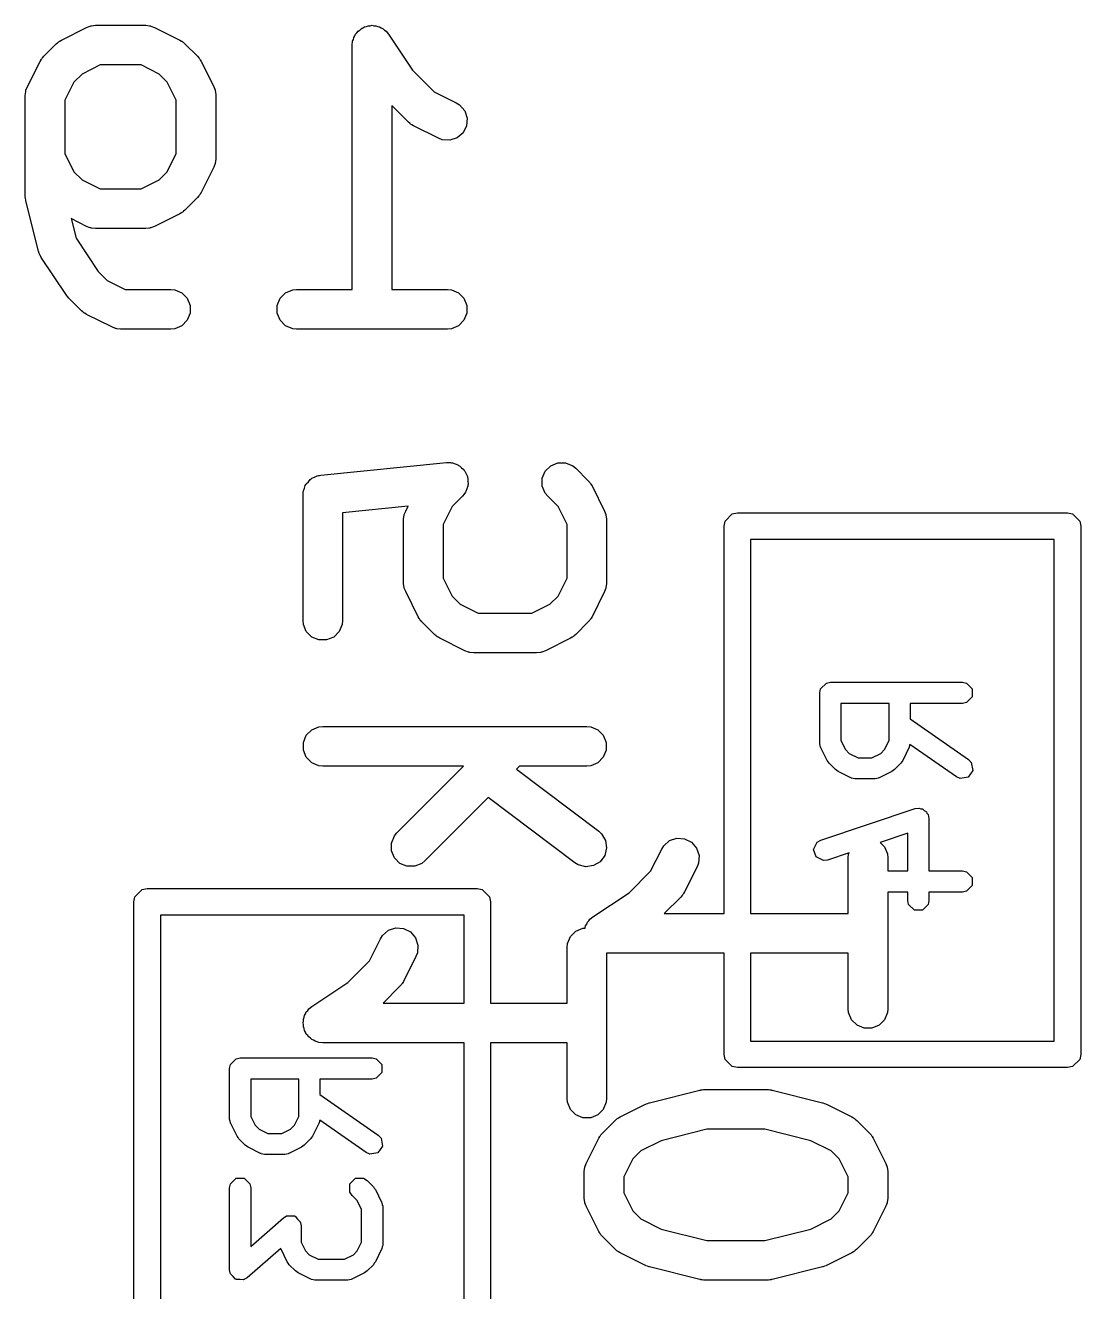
# Model space of a CAD drawing. Header units: inches. Extents: x 0.38 to 5.39, y 0.07 to 3.28.
# Drawn here: x 4.2618 to 4.4191, y 2.1461 to 2.3349 of the extents above; entities that cross this region are included whole.
import ezdxf

# ---------------------------------------------------------------- set-up
doc = ezdxf.new("R2010")
doc.units = ezdxf.units.IN
doc.header["$MEASUREMENT"] = 0
doc.layers.add('BLACK', color=250, linetype='CONTINUOUS')

msp = doc.modelspace()

# ---------------------------------------------------------------- linework, layer by layer
at = {"layer": 'BLACK', "linetype": 'CONTINUOUS'}
for p, q in [((4.26715, 2.3327), (4.2709, 2.33458)), ((4.2709, 2.33458), (4.27144, 2.33478)), ((4.27144, 2.33478), (4.27155, 2.33479)), ((4.27155, 2.33479), (4.27164, 2.33483)), ((4.27164, 2.33483), (4.27222, 2.33489)), ((4.27222, 2.33489), (4.27972, 2.33489)), ((4.27972, 2.33489), (4.2803, 2.33483)), ((4.2803, 2.33483), (4.28039, 2.33479)), ((4.28039, 2.33479), (4.2805, 2.33478)), ((4.2805, 2.33478), (4.28104, 2.33458)), ((4.28104, 2.33458), (4.28479, 2.3327)), ((4.31074, 2.33307), (4.3109, 2.33331)), ((4.3109, 2.33331), (4.31101, 2.33358)), ((4.31101, 2.33358), (4.31122, 2.33378)), ((4.31122, 2.33378), (4.31138, 2.33403)), ((4.31138, 2.33403), (4.31162, 2.33419)), ((4.31162, 2.33419), (4.31183, 2.33439)), ((4.31183, 2.33439), (4.3121, 2.3345)), ((4.3121, 2.3345), (4.31234, 2.33467)), ((4.31234, 2.33467), (4.31262, 2.33472)), ((4.31262, 2.33472), (4.31289, 2.33483)), ((4.31289, 2.33483), (4.31318, 2.33483)), ((4.31318, 2.33483), (4.31347, 2.33489)), ((4.31347, 2.33489), (4.31375, 2.33483)), ((4.31375, 2.33483), (4.31404, 2.33483)), ((4.31404, 2.33483), (4.31431, 2.33472)), ((4.31431, 2.33472), (4.3146, 2.33466)), ((4.3146, 2.33466), (4.31484, 2.3345)), ((4.31484, 2.3345), (4.31511, 2.33439)), ((4.31511, 2.33439), (4.31531, 2.33418)), ((4.31531, 2.33418), (4.31556, 2.33402)), ((4.31556, 2.33402), (4.31592, 2.33358)), ((4.31592, 2.33358), (4.31592, 2.33358)), ((4.31592, 2.33358), (4.31592, 2.33358)), ((4.31592, 2.33358), (4.31592, 2.33357)), ((4.31592, 2.33357), (4.31951, 2.32819)), ((4.26451, 2.33027), (4.26638, 2.33215)), ((4.26638, 2.33215), (4.26661, 2.33234)), ((4.26661, 2.33234), (4.26666, 2.33239)), ((4.26666, 2.33239), (4.26675, 2.33245)), ((4.26675, 2.33245), (4.26683, 2.33252)), ((4.26683, 2.33252), (4.2669, 2.33255)), ((4.2669, 2.33255), (4.26715, 2.3327)), ((4.28479, 2.3327), (4.28504, 2.33255)), ((4.28504, 2.33255), (4.28511, 2.33252)), ((4.28511, 2.33252), (4.28519, 2.33245)), ((4.28519, 2.33245), (4.28528, 2.33239)), ((4.28528, 2.33239), (4.28533, 2.33234)), ((4.28533, 2.33234), (4.28556, 2.33215)), ((4.28556, 2.33215), (4.28743, 2.33027)), ((4.31051, 2.33194), (4.31057, 2.33251)), ((4.31051, 2.29552), (4.31051, 2.33194)), ((4.31051, 2.33194), (4.31051, 2.33194)), ((4.31051, 2.33194), (4.31051, 2.33194)), ((4.31051, 2.33194), (4.31051, 2.33194)), ((4.31057, 2.33251), (4.31068, 2.33278)), ((4.31068, 2.33278), (4.31074, 2.33307)), ((4.26208, 2.32576), (4.26396, 2.32951)), ((4.26396, 2.32951), (4.26411, 2.32976)), ((4.26411, 2.32976), (4.26414, 2.32983)), ((4.26414, 2.32983), (4.26421, 2.32991)), ((4.26421, 2.32991), (4.26426, 2.33)), ((4.26426, 2.33), (4.26432, 2.33005)), ((4.26432, 2.33005), (4.26451, 2.33027)), ((4.28743, 2.33027), (4.28762, 2.33005)), ((4.28762, 2.33005), (4.28768, 2.33)), ((4.28768, 2.33), (4.28773, 2.32991)), ((4.28773, 2.32991), (4.2878, 2.32983)), ((4.2878, 2.32983), (4.28783, 2.32976)), ((4.28783, 2.32976), (4.28799, 2.32951)), ((4.28799, 2.32951), (4.28986, 2.32576)), ((4.27022, 2.32763), (4.26902, 2.32644)), ((4.27292, 2.32898), (4.27022, 2.32763)), ((4.27902, 2.32898), (4.27292, 2.32898)), ((4.28172, 2.32763), (4.27902, 2.32898)), ((4.28292, 2.32644), (4.28172, 2.32763)), ((4.31951, 2.32819), (4.32271, 2.32499)), ((4.26187, 2.32522), (4.26208, 2.32576)), ((4.26902, 2.32644), (4.26767, 2.32374)), ((4.28427, 2.32374), (4.28292, 2.32644)), ((4.28986, 2.32576), (4.29007, 2.32522)), ((4.26177, 2.32444), (4.26183, 2.32501)), ((4.26177, 2.30944), (4.26177, 2.32444)), ((4.26183, 2.32501), (4.26187, 2.32511)), ((4.26187, 2.32511), (4.26187, 2.32522)), ((4.26767, 2.32374), (4.26767, 2.31576)), ((4.28427, 2.31576), (4.28427, 2.32374)), ((4.29007, 2.32522), (4.29007, 2.32511)), ((4.29007, 2.32511), (4.29011, 2.32501)), ((4.29011, 2.32501), (4.29017, 2.32444)), ((4.29017, 2.32444), (4.29017, 2.31506)), ((4.32271, 2.32499), (4.32603, 2.32333)), ((4.31888, 2.32047), (4.31642, 2.32293)), ((4.31642, 2.32293), (4.31642, 2.29552)), ((4.32603, 2.32333), (4.32652, 2.32302)), ((4.32652, 2.32302), (4.32728, 2.32215)), ((4.32728, 2.32215), (4.32764, 2.32106)), ((4.3191, 2.32029), (4.31888, 2.32047)), ((4.31915, 2.32023), (4.3191, 2.32029)), ((4.31924, 2.32017), (4.31915, 2.32023)), ((4.31932, 2.32011), (4.31924, 2.32017)), ((4.3194, 2.32008), (4.31932, 2.32011)), ((4.31964, 2.31992), (4.3194, 2.32008)), ((4.32339, 2.31805), (4.31964, 2.31992)), ((4.32764, 2.32106), (4.32756, 2.31991)), ((4.32393, 2.31784), (4.32339, 2.31805)), ((4.32618, 2.31812), (4.32508, 2.31776)), ((4.32705, 2.31888), (4.32618, 2.31812)), ((4.32756, 2.31991), (4.32705, 2.31888)), ((4.32508, 2.31776), (4.32393, 2.31784)), ((4.26767, 2.31576), (4.26902, 2.31306)), ((4.28292, 2.31306), (4.28427, 2.31576)), ((4.29007, 2.31428), (4.28986, 2.31374)), ((4.29011, 2.31449), (4.29007, 2.31439)), ((4.29007, 2.31439), (4.29007, 2.31428)), ((4.29017, 2.31506), (4.29011, 2.31449)), ((4.26902, 2.31306), (4.27022, 2.31187)), ((4.28172, 2.31187), (4.28292, 2.31306)), ((4.28986, 2.31374), (4.28799, 2.30999)), ((4.27022, 2.31187), (4.27292, 2.31052)), ((4.27292, 2.31052), (4.27902, 2.31052)), ((4.27902, 2.31052), (4.28172, 2.31187)), ((4.26178, 2.30934), (4.26177, 2.30944)), ((4.26177, 2.3093), (4.26178, 2.30934)), ((4.2618, 2.30908), (4.26177, 2.3093)), ((4.26183, 2.30886), (4.2618, 2.30908)), ((4.26184, 2.30882), (4.26183, 2.30886)), ((4.26186, 2.30872), (4.26184, 2.30882)), ((4.26373, 2.30122), (4.26186, 2.30872)), ((4.28743, 2.30923), (4.28556, 2.30735)), ((4.28762, 2.30945), (4.28743, 2.30923)), ((4.28768, 2.3095), (4.28762, 2.30945)), ((4.28773, 2.30959), (4.28768, 2.3095)), ((4.2878, 2.30967), (4.28773, 2.30959)), ((4.28783, 2.30975), (4.2878, 2.30967)), ((4.28799, 2.30999), (4.28783, 2.30975)), ((4.28479, 2.3068), (4.28104, 2.30492)), ((4.28504, 2.30695), (4.28479, 2.3068)), ((4.28511, 2.30698), (4.28504, 2.30695)), ((4.28519, 2.30705), (4.28511, 2.30698)), ((4.28528, 2.30711), (4.28519, 2.30705)), ((4.28533, 2.30717), (4.28528, 2.30711)), ((4.28556, 2.30735), (4.28533, 2.30717)), ((4.2709, 2.30492), (4.26861, 2.30607)), ((4.26861, 2.30607), (4.26934, 2.30315)), ((4.27144, 2.30472), (4.2709, 2.30492)), ((4.28104, 2.30492), (4.2805, 2.30472)), ((4.26934, 2.30315), (4.27264, 2.2982)), ((4.27155, 2.30471), (4.27144, 2.30472)), ((4.27164, 2.30467), (4.27155, 2.30471)), ((4.27222, 2.30461), (4.27164, 2.30467)), ((4.27972, 2.30461), (4.27222, 2.30461)), ((4.2803, 2.30467), (4.27972, 2.30461)), ((4.28039, 2.30471), (4.2803, 2.30467)), ((4.2805, 2.30472), (4.28039, 2.30471)), ((4.26385, 2.30088), (4.26373, 2.30122)), ((4.26387, 2.30081), (4.26385, 2.30088)), ((4.2639, 2.30075), (4.26387, 2.30081)), ((4.26393, 2.30068), (4.2639, 2.30075)), ((4.26397, 2.30062), (4.26393, 2.30068)), ((4.26414, 2.3003), (4.26397, 2.30062)), ((4.26789, 2.29468), (4.26414, 2.3003)), ((4.27264, 2.2982), (4.27397, 2.29687)), ((4.27397, 2.29687), (4.27667, 2.29552)), ((4.27667, 2.29552), (4.28347, 2.29552)), ((4.28347, 2.29552), (4.28405, 2.29546)), ((4.28405, 2.29546), (4.28511, 2.29502)), ((4.30058, 2.29502), (4.30164, 2.29546)), ((4.30164, 2.29546), (4.30222, 2.29552)), ((4.30222, 2.29552), (4.31051, 2.29552)), ((4.31642, 2.29552), (4.32471, 2.29552)), ((4.32471, 2.29552), (4.32529, 2.29546)), ((4.32529, 2.29546), (4.32635, 2.29502)), ((4.26807, 2.29446), (4.26789, 2.29468)), ((4.26789, 2.29468), (4.26789, 2.29468)), ((4.26789, 2.29468), (4.26789, 2.29468)), ((4.26826, 2.29423), (4.26807, 2.29446)), ((4.27013, 2.29235), (4.26826, 2.29423)), ((4.26826, 2.29423), (4.26826, 2.29423)), ((4.26826, 2.29423), (4.26826, 2.29423)), ((4.28511, 2.29502), (4.28592, 2.29421)), ((4.28592, 2.29421), (4.28637, 2.29314)), ((4.29932, 2.29314), (4.29976, 2.29421)), ((4.29976, 2.29421), (4.30058, 2.29502)), ((4.32635, 2.29502), (4.32717, 2.29421)), ((4.32717, 2.29421), (4.32761, 2.29314)), ((4.27036, 2.29217), (4.27013, 2.29235)), ((4.27041, 2.29211), (4.27036, 2.29217)), ((4.2705, 2.29205), (4.27041, 2.29211)), ((4.27058, 2.29199), (4.2705, 2.29205)), ((4.27065, 2.29196), (4.27058, 2.29199)), ((4.2709, 2.2918), (4.27065, 2.29196)), ((4.27465, 2.28993), (4.2709, 2.2918)), ((4.28637, 2.29199), (4.28592, 2.29093)), ((4.28637, 2.29314), (4.28637, 2.29199)), ((4.29932, 2.29199), (4.29932, 2.29314)), ((4.29976, 2.29093), (4.29932, 2.29199)), ((4.32761, 2.29199), (4.32717, 2.29093)), ((4.32761, 2.29314), (4.32761, 2.29199)), ((4.27519, 2.28972), (4.27465, 2.28993)), ((4.2753, 2.28971), (4.27519, 2.28972)), ((4.27539, 2.28967), (4.2753, 2.28971)), ((4.28511, 2.29011), (4.28405, 2.28967)), ((4.28592, 2.29093), (4.28511, 2.29011)), ((4.30058, 2.29011), (4.29976, 2.29093)), ((4.30164, 2.28967), (4.30058, 2.29011)), ((4.32635, 2.29011), (4.32529, 2.28967)), ((4.32717, 2.29093), (4.32635, 2.29011)), ((4.27597, 2.28961), (4.27539, 2.28967)), ((4.28347, 2.28961), (4.27597, 2.28961)), ((4.28405, 2.28967), (4.28347, 2.28961)), ((4.30222, 2.28961), (4.30164, 2.28967)), ((4.32471, 2.28961), (4.30222, 2.28961)), ((4.32529, 2.28967), (4.32471, 2.28961)), ((4.30583, 2.26785), (4.32457, 2.26973)), ((4.32457, 2.26973), (4.32515, 2.26973)), ((4.32515, 2.26973), (4.32529, 2.26969)), ((4.32529, 2.26969), (4.32544, 2.26969)), ((4.32544, 2.26969), (4.32584, 2.26952)), ((4.32584, 2.26952), (4.32625, 2.2694)), ((4.32625, 2.2694), (4.32637, 2.2693)), ((4.32637, 2.2693), (4.32651, 2.26925)), ((4.32651, 2.26925), (4.32681, 2.26894)), ((4.33928, 2.26843), (4.3401, 2.26925)), ((4.3401, 2.26925), (4.34116, 2.26969)), ((4.34116, 2.26969), (4.34232, 2.26969)), ((4.34232, 2.26969), (4.34338, 2.26925)), ((4.34338, 2.26925), (4.34383, 2.26888)), ((4.30397, 2.26686), (4.30424, 2.26719)), ((4.30424, 2.26719), (4.30437, 2.26727)), ((4.30437, 2.26727), (4.30448, 2.26737)), ((4.30448, 2.26737), (4.30488, 2.26754)), ((4.30488, 2.26754), (4.30526, 2.26774)), ((4.30526, 2.26774), (4.30547, 2.26778)), ((4.30547, 2.26778), (4.30554, 2.26781)), ((4.30554, 2.26781), (4.30562, 2.26781)), ((4.30562, 2.26781), (4.30583, 2.26785)), ((4.32681, 2.26894), (4.32715, 2.26867)), ((4.32715, 2.26867), (4.32722, 2.26854)), ((4.32722, 2.26854), (4.32732, 2.26843)), ((4.32732, 2.26843), (4.32749, 2.26803)), ((4.32749, 2.26803), (4.32769, 2.26765)), ((4.32769, 2.26765), (4.32771, 2.2675)), ((4.32771, 2.2675), (4.32776, 2.26737)), ((4.32776, 2.26737), (4.32776, 2.26693)), ((4.33884, 2.26737), (4.33928, 2.26843)), ((4.33884, 2.26621), (4.33884, 2.26737)), ((4.34383, 2.26888), (4.3457, 2.267)), ((4.30318, 2.2652), (4.3032, 2.26527)), ((4.30319, 2.26513), (4.30318, 2.2652)), ((4.3032, 2.26527), (4.30322, 2.26549)), ((4.30322, 2.26549), (4.30339, 2.26589)), ((4.30339, 2.26589), (4.30351, 2.2663)), ((4.30351, 2.2663), (4.30361, 2.26642)), ((4.30361, 2.26642), (4.30366, 2.26656)), ((4.30366, 2.26656), (4.30397, 2.26686)), ((4.32738, 2.26529), (4.32732, 2.26515)), ((4.32747, 2.2654), (4.32738, 2.26529)), ((4.3276, 2.26582), (4.32747, 2.2654)), ((4.32776, 2.26621), (4.3276, 2.26582)), ((4.32776, 2.26693), (4.32781, 2.2665)), ((4.32781, 2.2665), (4.32776, 2.26636)), ((4.32776, 2.26636), (4.32776, 2.26621)), ((4.33928, 2.26515), (4.33884, 2.26621)), ((4.3457, 2.267), (4.34589, 2.26678)), ((4.34589, 2.26678), (4.34595, 2.26673)), ((4.34595, 2.26673), (4.346, 2.26664)), ((4.346, 2.26664), (4.34607, 2.26656)), ((4.34607, 2.26656), (4.3461, 2.26648)), ((4.3461, 2.26648), (4.34626, 2.26624)), ((4.34626, 2.26624), (4.34813, 2.26249)), ((4.30317, 2.26492), (4.30319, 2.26513)), ((4.30317, 2.24617), (4.30317, 2.26492)), ((4.32695, 2.2647), (4.32542, 2.26317)), ((4.32732, 2.26515), (4.32695, 2.2647)), ((4.33965, 2.2647), (4.33928, 2.26515)), ((4.34119, 2.26317), (4.33965, 2.2647)), ((4.31884, 2.26322), (4.30907, 2.26224)), ((4.30907, 2.26224), (4.30907, 2.24617)), ((4.31816, 2.26117), (4.31822, 2.26174)), ((4.31822, 2.26174), (4.31826, 2.26184)), ((4.31826, 2.26184), (4.31827, 2.26195)), ((4.31827, 2.26195), (4.31848, 2.26249)), ((4.31848, 2.26249), (4.31884, 2.26322)), ((4.32542, 2.26317), (4.32407, 2.26047)), ((4.34254, 2.26047), (4.34119, 2.26317)), ((4.34813, 2.26249), (4.34834, 2.26195)), ((4.34834, 2.26195), (4.34834, 2.26184)), ((4.34834, 2.26184), (4.34838, 2.26174)), ((4.34838, 2.26174), (4.34844, 2.26117)), ((4.36612, 2.26098), (4.36718, 2.26205)), ((4.36718, 2.26205), (4.36794, 2.2622)), ((4.36794, 2.2622), (4.41715, 2.2622)), ((4.41715, 2.2622), (4.4179, 2.26205)), ((4.4179, 2.26205), (4.41897, 2.26098)), ((4.31816, 2.25179), (4.31816, 2.26117)), ((4.32407, 2.26047), (4.32407, 2.25249)), ((4.34254, 2.25249), (4.34254, 2.26047)), ((4.34844, 2.26117), (4.34844, 2.25179)), ((4.36597, 2.26023), (4.36612, 2.26098)), ((4.36597, 2.20249), (4.36597, 2.26023)), ((4.41897, 2.26098), (4.41912, 2.26023)), ((4.41912, 2.26023), (4.41912, 2.18149)), ((4.36991, 2.25826), (4.36991, 2.20249)), ((4.41518, 2.25826), (4.36991, 2.25826)), ((4.41518, 2.18346), (4.41518, 2.25826)), ((4.32407, 2.25249), (4.32542, 2.24979)), ((4.34119, 2.24979), (4.34254, 2.25249)), ((4.31822, 2.25122), (4.31816, 2.25179)), ((4.31826, 2.25112), (4.31822, 2.25122)), ((4.31827, 2.25101), (4.31826, 2.25112)), ((4.31848, 2.25047), (4.31827, 2.25101)), ((4.32035, 2.24672), (4.31848, 2.25047)), ((4.34813, 2.25047), (4.34626, 2.24672)), ((4.34834, 2.25101), (4.34813, 2.25047)), ((4.34838, 2.25122), (4.34834, 2.25112)), ((4.34834, 2.25112), (4.34834, 2.25101)), ((4.34844, 2.25179), (4.34838, 2.25122)), ((4.32542, 2.24979), (4.32662, 2.24859)), ((4.32662, 2.24859), (4.32931, 2.24725)), ((4.33729, 2.24725), (4.33999, 2.24859)), ((4.33999, 2.24859), (4.34119, 2.24979)), ((4.32051, 2.24647), (4.32035, 2.24672)), ((4.32054, 2.2464), (4.32051, 2.24647)), ((4.3206, 2.24632), (4.32054, 2.2464)), ((4.32066, 2.24623), (4.3206, 2.24632)), ((4.32931, 2.24725), (4.33729, 2.24725)), ((4.346, 2.24632), (4.34595, 2.24623)), ((4.34607, 2.2464), (4.346, 2.24632)), ((4.3461, 2.24647), (4.34607, 2.2464)), ((4.34626, 2.24672), (4.3461, 2.24647)), ((4.30322, 2.24559), (4.30317, 2.24617)), ((4.30366, 2.24453), (4.30322, 2.24559)), ((4.30448, 2.24371), (4.30366, 2.24453)), ((4.30857, 2.24453), (4.30776, 2.24371)), ((4.30901, 2.24559), (4.30857, 2.24453)), ((4.30907, 2.24617), (4.30901, 2.24559)), ((4.32072, 2.24618), (4.32066, 2.24623)), ((4.3209, 2.24595), (4.32072, 2.24618)), ((4.32278, 2.24408), (4.3209, 2.24595)), ((4.3457, 2.24595), (4.34383, 2.24408)), ((4.34589, 2.24618), (4.3457, 2.24595)), ((4.34595, 2.24623), (4.34589, 2.24618)), ((4.30554, 2.24327), (4.30448, 2.24371)), ((4.30669, 2.24327), (4.30554, 2.24327)), ((4.30776, 2.24371), (4.30669, 2.24327)), ((4.323, 2.24389), (4.32278, 2.24408)), ((4.32306, 2.24383), (4.323, 2.24389)), ((4.32315, 2.24378), (4.32306, 2.24383)), ((4.32323, 2.24371), (4.32315, 2.24378)), ((4.3233, 2.24368), (4.32323, 2.24371)), ((4.32355, 2.24353), (4.3233, 2.24368)), ((4.3273, 2.24165), (4.32355, 2.24353)), ((4.34306, 2.24353), (4.33931, 2.24165)), ((4.34331, 2.24368), (4.34306, 2.24353)), ((4.34338, 2.24371), (4.34331, 2.24368)), ((4.34346, 2.24378), (4.34338, 2.24371)), ((4.34355, 2.24383), (4.34346, 2.24378)), ((4.3436, 2.24389), (4.34355, 2.24383)), ((4.34383, 2.24408), (4.3436, 2.24389)), ((4.32784, 2.24144), (4.3273, 2.24165)), ((4.32794, 2.24144), (4.32784, 2.24144)), ((4.32804, 2.2414), (4.32794, 2.24144)), ((4.32862, 2.24134), (4.32804, 2.2414)), ((4.33799, 2.24134), (4.32862, 2.24134)), ((4.33857, 2.2414), (4.33799, 2.24134)), ((4.33866, 2.24144), (4.33857, 2.2414)), ((4.33877, 2.24144), (4.33866, 2.24144)), ((4.33931, 2.24165), (4.33877, 2.24144)), ((4.3812, 2.23684), (4.3818, 2.23696)), ((4.3818, 2.23696), (4.40149, 2.23696)), ((4.40149, 2.23696), (4.40209, 2.23684)), ((4.38023, 2.23539), (4.38035, 2.23599)), ((4.38023, 2.22789), (4.38023, 2.23539)), ((4.38035, 2.23599), (4.3812, 2.23684)), ((4.40209, 2.23684), (4.40294, 2.23599)), ((4.40294, 2.23599), (4.40294, 2.23479)), ((4.39054, 2.23381), (4.38338, 2.23381)), ((4.38338, 2.23381), (4.38338, 2.22826)), ((4.39054, 2.22826), (4.39054, 2.23381)), ((4.40149, 2.23381), (4.39369, 2.23381)), ((4.39369, 2.23381), (4.39369, 2.23152)), ((4.40209, 2.23393), (4.40149, 2.23381)), ((4.40294, 2.23479), (4.40209, 2.23393)), ((4.39369, 2.23152), (4.40239, 2.22543)), ((4.30366, 2.22906), (4.30448, 2.22988)), ((4.30448, 2.22988), (4.30554, 2.23032)), ((4.30554, 2.23032), (4.30612, 2.23037)), ((4.30612, 2.23037), (4.34549, 2.23037)), ((4.34549, 2.23037), (4.34607, 2.23032)), ((4.34607, 2.23032), (4.34713, 2.22988)), ((4.34713, 2.22988), (4.34794, 2.22906)), ((4.30322, 2.228), (4.30366, 2.22906)), ((4.30322, 2.22684), (4.30322, 2.228)), ((4.34794, 2.22906), (4.34838, 2.228)), ((4.34838, 2.228), (4.34838, 2.22684)), ((4.38024, 2.22781), (4.38023, 2.22789)), ((4.38023, 2.22778), (4.38024, 2.22781)), ((4.3803, 2.22753), (4.38023, 2.22778)), ((4.38035, 2.22729), (4.3803, 2.22753)), ((4.38338, 2.22826), (4.38403, 2.22695)), ((4.38988, 2.22695), (4.39054, 2.22826)), ((4.39362, 2.22753), (4.39357, 2.22729)), ((4.39366, 2.22769), (4.39362, 2.22753)), ((4.40058, 2.22285), (4.39366, 2.22769)), ((4.30366, 2.22578), (4.30322, 2.22684)), ((4.30448, 2.22496), (4.30366, 2.22578)), ((4.34794, 2.22578), (4.34713, 2.22496)), ((4.34838, 2.22684), (4.34794, 2.22578)), ((4.38037, 2.22726), (4.38035, 2.22729)), ((4.38039, 2.22718), (4.38037, 2.22726)), ((4.38133, 2.22531), (4.38039, 2.22718)), ((4.38403, 2.22695), (4.38461, 2.22637)), ((4.38461, 2.22637), (4.38592, 2.22571)), ((4.38592, 2.22571), (4.38799, 2.22571)), ((4.38799, 2.22571), (4.3893, 2.22637)), ((4.3893, 2.22637), (4.38988, 2.22695)), ((4.39352, 2.22718), (4.39258, 2.22531)), ((4.39354, 2.22726), (4.39352, 2.22718)), ((4.39357, 2.22729), (4.39354, 2.22726)), ((4.30554, 2.22452), (4.30448, 2.22496)), ((4.30612, 2.22447), (4.30554, 2.22452)), ((4.32711, 2.22447), (4.30612, 2.22447)), ((4.31715, 2.21451), (4.32711, 2.22447)), ((4.33546, 2.22447), (4.33499, 2.22399)), ((4.33499, 2.22399), (4.34726, 2.21478)), ((4.34549, 2.22447), (4.33546, 2.22447)), ((4.34607, 2.22452), (4.34549, 2.22447)), ((4.34713, 2.22496), (4.34607, 2.22452)), ((4.38148, 2.22511), (4.38133, 2.22531)), ((4.38162, 2.2249), (4.38148, 2.22511)), ((4.38256, 2.22396), (4.38162, 2.2249)), ((4.38277, 2.22382), (4.38256, 2.22396)), ((4.38297, 2.22367), (4.38277, 2.22382)), ((4.38485, 2.22273), (4.38297, 2.22367)), ((4.39094, 2.22367), (4.38907, 2.22273)), ((4.39114, 2.22382), (4.39094, 2.22367)), ((4.39135, 2.22396), (4.39114, 2.22382)), ((4.39229, 2.2249), (4.39135, 2.22396)), ((4.39243, 2.22511), (4.39229, 2.2249)), ((4.39258, 2.22531), (4.39243, 2.22511)), ((4.40302, 2.2238), (4.40233, 2.22281)), ((4.40239, 2.22543), (4.40281, 2.22499)), ((4.40281, 2.22499), (4.40302, 2.2238)), ((4.38492, 2.22271), (4.38485, 2.22273)), ((4.38495, 2.22268), (4.38492, 2.22271)), ((4.3852, 2.22263), (4.38495, 2.22268)), ((4.38544, 2.22257), (4.3852, 2.22263)), ((4.38547, 2.22258), (4.38544, 2.22257)), ((4.38555, 2.22256), (4.38547, 2.22258)), ((4.38836, 2.22256), (4.38555, 2.22256)), ((4.38844, 2.22258), (4.38836, 2.22256)), ((4.38847, 2.22257), (4.38844, 2.22258)), ((4.38872, 2.22263), (4.38847, 2.22257)), ((4.38897, 2.22268), (4.38872, 2.22263)), ((4.38899, 2.22271), (4.38897, 2.22268)), ((4.38907, 2.22273), (4.38899, 2.22271)), ((4.40115, 2.2226), (4.40058, 2.22285)), ((4.40233, 2.22281), (4.40115, 2.2226)), ((4.33077, 2.21977), (4.32133, 2.21033)), ((4.34372, 2.21006), (4.33077, 2.21977)), ((4.38037, 2.21345), (4.39443, 2.21813)), ((4.39443, 2.21813), (4.39504, 2.21821)), ((4.39504, 2.21821), (4.39527, 2.21809)), ((4.39527, 2.21809), (4.39553, 2.21809)), ((4.39553, 2.21809), (4.39579, 2.21784)), ((4.39579, 2.21784), (4.39611, 2.21767)), ((4.39611, 2.21767), (4.3962, 2.21743)), ((4.3962, 2.21743), (4.39638, 2.21724)), ((4.39638, 2.21724), (4.3965, 2.21664)), ((4.3965, 2.21664), (4.3965, 2.20884)), ((4.31679, 2.21406), (4.31715, 2.21451)), ((4.34726, 2.21478), (4.34769, 2.21439)), ((4.34769, 2.21439), (4.34827, 2.2134)), ((4.39335, 2.21446), (4.38922, 2.21308)), ((4.39335, 2.20884), (4.39335, 2.21446)), ((4.31635, 2.213), (4.31679, 2.21406)), ((4.31635, 2.21185), (4.31635, 2.213)), ((4.34827, 2.2134), (4.34844, 2.21226)), ((4.35665, 2.21211), (4.35696, 2.2126)), ((4.35696, 2.2126), (4.35783, 2.21336)), ((4.35783, 2.21336), (4.35892, 2.21372)), ((4.35892, 2.21372), (4.36007, 2.21364)), ((4.36007, 2.21364), (4.3611, 2.21312)), ((4.3611, 2.21312), (4.36185, 2.21225)), ((4.37929, 2.21206), (4.37983, 2.21314)), ((4.37983, 2.21314), (4.38037, 2.21345)), ((4.38922, 2.21308), (4.38987, 2.21243)), ((4.38987, 2.21243), (4.39031, 2.21137)), ((4.31679, 2.21078), (4.31635, 2.21185)), ((4.3176, 2.20997), (4.31679, 2.21078)), ((4.34815, 2.21115), (4.34746, 2.21022)), ((4.34844, 2.21226), (4.34815, 2.21115)), ((4.35499, 2.20879), (4.35665, 2.21211)), ((4.36185, 2.21225), (4.36222, 2.21116)), ((4.36222, 2.21116), (4.36214, 2.21001)), ((4.37967, 2.21092), (4.37929, 2.21206)), ((4.38075, 2.21038), (4.37967, 2.21092)), ((4.38136, 2.21046), (4.38075, 2.21038)), ((4.38458, 2.21153), (4.38136, 2.21046)), ((4.38446, 2.21079), (4.38451, 2.21137)), ((4.38446, 2.20249), (4.38446, 2.21079)), ((4.38451, 2.21137), (4.38458, 2.21153)), ((4.39031, 2.21137), (4.39036, 2.21079)), ((4.39036, 2.21079), (4.39036, 2.20884)), ((4.31867, 2.20953), (4.3176, 2.20997)), ((4.31982, 2.20953), (4.31867, 2.20953)), ((4.32088, 2.20997), (4.31982, 2.20953)), ((4.32133, 2.21033), (4.32088, 2.20997)), ((4.34421, 2.20976), (4.34372, 2.21006)), ((4.34533, 2.20947), (4.34421, 2.20976)), ((4.34647, 2.20964), (4.34533, 2.20947)), ((4.34746, 2.21022), (4.34647, 2.20964)), ((4.35178, 2.20559), (4.35499, 2.20879)), ((4.36193, 2.20947), (4.36005, 2.20572)), ((4.36214, 2.21001), (4.36193, 2.20947)), ((4.39036, 2.20884), (4.39335, 2.20884)), ((4.3965, 2.20884), (4.40149, 2.20884)), ((4.40149, 2.20884), (4.40209, 2.20872)), ((4.40209, 2.20872), (4.40294, 2.20787)), ((4.40294, 2.20666), (4.40209, 2.20581)), ((4.40294, 2.20787), (4.40294, 2.20666)), ((4.27797, 2.20423), (4.27812, 2.20498)), ((4.27812, 2.20498), (4.27918, 2.20605)), ((4.27918, 2.20605), (4.27994, 2.2062)), ((4.27994, 2.2062), (4.32915, 2.2062)), ((4.32915, 2.2062), (4.3299, 2.20605)), ((4.3299, 2.20605), (4.33097, 2.20498)), ((4.33097, 2.20498), (4.33112, 2.20423)), ((4.3464, 2.202), (4.35178, 2.20559)), ((4.3595, 2.20495), (4.35704, 2.20249)), ((4.35969, 2.20518), (4.3595, 2.20495)), ((4.35975, 2.20523), (4.35969, 2.20518)), ((4.3598, 2.20532), (4.35975, 2.20523)), ((4.35987, 2.2054), (4.3598, 2.20532)), ((4.3599, 2.20547), (4.35987, 2.2054)), ((4.36005, 2.20572), (4.3599, 2.20547)), ((4.39335, 2.20569), (4.39036, 2.20569)), ((4.39036, 2.20569), (4.39036, 2.18829)), ((4.39335, 2.20445), (4.39335, 2.20569)), ((4.40149, 2.20569), (4.3965, 2.20569)), ((4.3965, 2.20569), (4.3965, 2.20445)), ((4.40209, 2.20581), (4.40149, 2.20569)), ((4.27797, 2.12549), (4.27797, 2.20423)), ((4.33112, 2.20423), (4.33112, 2.18913)), ((4.39347, 2.20385), (4.39335, 2.20445)), ((4.39432, 2.203), (4.39347, 2.20385)), ((4.39553, 2.203), (4.39432, 2.203)), ((4.39638, 2.20385), (4.39553, 2.203)), ((4.3965, 2.20445), (4.39638, 2.20385)), ((4.28191, 2.20226), (4.28191, 2.12746)), ((4.32718, 2.20226), (4.28191, 2.20226)), ((4.32718, 2.18913), (4.32718, 2.20226)), ((4.34547, 2.20091), (4.34558, 2.20118)), ((4.34558, 2.20118), (4.34579, 2.20139)), ((4.34579, 2.20139), (4.34595, 2.20163)), ((4.34595, 2.20163), (4.3464, 2.20199)), ((4.3464, 2.20199), (4.3464, 2.202)), ((4.3464, 2.202), (4.3464, 2.202)), ((4.3464, 2.202), (4.3464, 2.202)), ((4.35704, 2.20249), (4.36597, 2.20249)), ((4.36991, 2.20249), (4.38446, 2.20249)), ((4.31473, 2.19874), (4.31503, 2.19923)), ((4.31503, 2.19923), (4.31591, 2.19999)), ((4.31591, 2.19999), (4.317, 2.20035)), ((4.317, 2.20035), (4.31815, 2.20027)), ((4.31815, 2.20027), (4.31918, 2.19976)), ((4.31918, 2.19976), (4.31993, 2.19889)), ((4.34303, 2.19906), (4.34385, 2.19988)), ((4.34385, 2.19988), (4.34491, 2.20032)), ((4.34491, 2.20032), (4.34523, 2.20032)), ((4.34523, 2.20032), (4.34526, 2.20039)), ((4.34526, 2.20039), (4.34531, 2.20067)), ((4.34531, 2.20067), (4.34547, 2.20091)), ((4.31307, 2.19542), (4.31473, 2.19874)), ((4.31993, 2.19889), (4.3203, 2.19779)), ((4.3203, 2.19779), (4.32022, 2.19664)), ((4.34254, 2.19742), (4.34259, 2.198)), ((4.34254, 2.18913), (4.34254, 2.19742)), ((4.34259, 2.198), (4.34303, 2.19906)), ((4.30986, 2.19222), (4.31307, 2.19542)), ((4.32001, 2.1961), (4.31813, 2.19235)), ((4.32022, 2.19664), (4.32001, 2.1961)), ((4.36597, 2.19659), (4.34844, 2.19659)), ((4.34844, 2.19659), (4.34844, 2.17493)), ((4.36597, 2.18149), (4.36597, 2.19659)), ((4.38446, 2.19659), (4.36991, 2.19659)), ((4.36991, 2.19659), (4.36991, 2.18346)), ((4.38446, 2.18829), (4.38446, 2.19659)), ((4.30448, 2.18863), (4.30986, 2.19222)), ((4.31758, 2.19159), (4.31512, 2.18913)), ((4.31777, 2.19181), (4.31758, 2.19159)), ((4.31783, 2.19186), (4.31777, 2.19181)), ((4.31788, 2.19195), (4.31783, 2.19186)), ((4.31795, 2.19203), (4.31788, 2.19195)), ((4.31798, 2.19211), (4.31795, 2.19203)), ((4.31813, 2.19235), (4.31798, 2.19211)), ((4.30355, 2.18755), (4.30366, 2.18782)), ((4.30366, 2.18782), (4.30387, 2.18802)), ((4.30387, 2.18802), (4.30403, 2.18827)), ((4.30403, 2.18827), (4.30448, 2.18863)), ((4.30448, 2.18863), (4.30448, 2.18863)), ((4.30448, 2.18863), (4.30448, 2.18863)), ((4.30448, 2.18863), (4.30448, 2.18863)), ((4.31512, 2.18913), (4.32718, 2.18913)), ((4.33112, 2.18913), (4.34254, 2.18913)), ((4.38451, 2.18772), (4.38446, 2.18829)), ((4.39036, 2.18829), (4.39031, 2.18772)), ((4.30317, 2.18618), (4.30322, 2.18646)), ((4.30322, 2.18589), (4.30317, 2.18618)), ((4.30322, 2.18675), (4.30333, 2.18702)), ((4.30322, 2.18646), (4.30322, 2.18675)), ((4.30322, 2.1856), (4.30322, 2.18589)), ((4.30333, 2.18702), (4.30339, 2.18731)), ((4.30339, 2.18731), (4.30355, 2.18755)), ((4.38496, 2.18665), (4.38451, 2.18772)), ((4.38577, 2.18584), (4.38496, 2.18665)), ((4.38987, 2.18665), (4.38905, 2.18584)), ((4.39031, 2.18772), (4.38987, 2.18665)), ((4.30333, 2.18533), (4.30322, 2.1856)), ((4.30339, 2.18505), (4.30333, 2.18533)), ((4.30355, 2.1848), (4.30339, 2.18505)), ((4.30366, 2.18453), (4.30355, 2.1848)), ((4.30387, 2.18433), (4.30366, 2.18453)), ((4.30403, 2.18409), (4.30387, 2.18433)), ((4.30427, 2.18393), (4.30403, 2.18409)), ((4.38683, 2.1854), (4.38577, 2.18584)), ((4.38799, 2.1854), (4.38683, 2.1854)), ((4.38905, 2.18584), (4.38799, 2.1854)), ((4.30448, 2.18372), (4.30427, 2.18393)), ((4.30475, 2.18361), (4.30448, 2.18372)), ((4.30499, 2.18345), (4.30475, 2.18361)), ((4.30527, 2.18339), (4.30499, 2.18345)), ((4.30554, 2.18328), (4.30527, 2.18339)), ((4.30611, 2.18322), (4.30554, 2.18328)), ((4.30612, 2.18322), (4.30611, 2.18322)), ((4.32718, 2.18322), (4.30612, 2.18322)), ((4.30612, 2.18322), (4.30612, 2.18322)), ((4.30612, 2.18322), (4.30612, 2.18322)), ((4.32718, 2.12746), (4.32718, 2.18322)), ((4.34254, 2.18322), (4.33112, 2.18322)), ((4.33112, 2.18322), (4.33112, 2.12549)), ((4.34254, 2.17493), (4.34254, 2.18322)), ((4.36991, 2.18346), (4.41518, 2.18346)), ((4.29235, 2.17999), (4.2932, 2.18084)), ((4.2932, 2.18084), (4.2938, 2.18096)), ((4.2938, 2.18096), (4.31349, 2.18096)), ((4.31349, 2.18096), (4.31409, 2.18084)), ((4.31409, 2.18084), (4.31494, 2.17999)), ((4.36612, 2.18073), (4.36597, 2.18149)), ((4.36718, 2.17967), (4.36612, 2.18073)), ((4.41897, 2.18073), (4.4179, 2.17967)), ((4.41912, 2.18149), (4.41897, 2.18073)), ((4.29223, 2.17939), (4.29235, 2.17999)), ((4.29223, 2.17189), (4.29223, 2.17939)), ((4.31494, 2.17879), (4.31409, 2.17793)), ((4.31494, 2.17999), (4.31494, 2.17879)), ((4.36794, 2.17952), (4.36718, 2.17967)), ((4.41715, 2.17952), (4.36794, 2.17952)), ((4.4179, 2.17967), (4.41715, 2.17952)), ((4.30254, 2.17781), (4.29538, 2.17781)), ((4.29538, 2.17781), (4.29538, 2.17226)), ((4.30254, 2.17226), (4.30254, 2.17781)), ((4.31349, 2.17781), (4.30569, 2.17781)), ((4.30569, 2.17781), (4.30569, 2.17552)), ((4.31409, 2.17793), (4.31349, 2.17781)), ((4.30569, 2.17552), (4.31439, 2.16943)), ((4.34259, 2.17435), (4.34254, 2.17493)), ((4.34844, 2.17493), (4.34838, 2.17435)), ((4.35482, 2.17428), (4.36232, 2.17616)), ((4.36232, 2.17616), (4.36242, 2.17617)), ((4.36242, 2.17617), (4.36246, 2.17619)), ((4.36246, 2.17619), (4.36268, 2.17621)), ((4.36268, 2.17621), (4.36289, 2.17624)), ((4.36289, 2.17624), (4.36294, 2.17624)), ((4.36294, 2.17624), (4.36304, 2.17625)), ((4.36304, 2.17625), (4.37241, 2.17625)), ((4.37241, 2.17625), (4.37251, 2.17624)), ((4.37251, 2.17624), (4.37256, 2.17624)), ((4.37256, 2.17624), (4.37277, 2.17621)), ((4.37277, 2.17621), (4.37299, 2.17619)), ((4.37299, 2.17619), (4.37303, 2.17617)), ((4.37303, 2.17617), (4.37313, 2.17616)), ((4.37313, 2.17616), (4.38063, 2.17428)), ((4.34303, 2.17329), (4.34259, 2.17435)), ((4.34385, 2.17247), (4.34303, 2.17329)), ((4.34794, 2.17329), (4.34713, 2.17247)), ((4.34838, 2.17435), (4.34794, 2.17329)), ((4.35047, 2.17219), (4.35422, 2.17406)), ((4.35422, 2.17406), (4.35426, 2.17408)), ((4.35426, 2.17408), (4.35428, 2.17409)), ((4.35428, 2.17409), (4.35452, 2.17418)), ((4.35452, 2.17418), (4.35476, 2.17427)), ((4.35476, 2.17427), (4.35478, 2.17427)), ((4.35478, 2.17427), (4.35482, 2.17428)), ((4.38063, 2.17428), (4.38067, 2.17427)), ((4.38067, 2.17427), (4.38069, 2.17427)), ((4.38069, 2.17427), (4.38093, 2.17418)), ((4.38093, 2.17418), (4.38117, 2.17409)), ((4.38117, 2.17409), (4.38119, 2.17408)), ((4.38119, 2.17408), (4.38123, 2.17406)), ((4.38123, 2.17406), (4.38498, 2.17219)), ((4.29224, 2.17181), (4.29223, 2.17189)), ((4.29223, 2.17178), (4.29224, 2.17181)), ((4.2923, 2.17153), (4.29223, 2.17178)), ((4.29235, 2.17129), (4.2923, 2.17153)), ((4.29237, 2.17126), (4.29235, 2.17129)), ((4.29239, 2.17118), (4.29237, 2.17126)), ((4.29333, 2.16931), (4.29239, 2.17118)), ((4.29538, 2.17226), (4.29603, 2.17095)), ((4.29603, 2.17095), (4.29661, 2.17037)), ((4.3013, 2.17037), (4.30188, 2.17095)), ((4.30188, 2.17095), (4.30254, 2.17226)), ((4.30552, 2.17118), (4.30458, 2.16931)), ((4.30554, 2.17126), (4.30552, 2.17118)), ((4.30557, 2.17129), (4.30554, 2.17126)), ((4.30562, 2.17153), (4.30557, 2.17129)), ((4.30566, 2.17169), (4.30562, 2.17153)), ((4.31258, 2.16685), (4.30566, 2.17169)), ((4.34491, 2.17203), (4.34385, 2.17247)), ((4.34607, 2.17203), (4.34491, 2.17203)), ((4.34713, 2.17247), (4.34607, 2.17203)), ((4.34783, 2.16976), (4.3497, 2.17163)), ((4.3497, 2.17163), (4.34993, 2.17182)), ((4.34993, 2.17182), (4.34998, 2.17188)), ((4.34998, 2.17188), (4.35007, 2.17193)), ((4.35007, 2.17193), (4.35015, 2.172)), ((4.35015, 2.172), (4.35022, 2.17203)), ((4.35022, 2.17203), (4.35047, 2.17219)), ((4.38498, 2.17219), (4.38523, 2.17203)), ((4.38523, 2.17203), (4.3853, 2.172)), ((4.3853, 2.172), (4.38538, 2.17193)), ((4.38538, 2.17193), (4.38547, 2.17188)), ((4.38547, 2.17188), (4.38552, 2.17182)), ((4.38552, 2.17182), (4.38575, 2.17163)), ((4.38575, 2.17163), (4.38762, 2.16976)), ((4.29348, 2.16911), (4.29333, 2.16931)), ((4.29362, 2.1689), (4.29348, 2.16911)), ((4.29456, 2.16796), (4.29362, 2.1689)), ((4.29661, 2.17037), (4.29792, 2.16971)), ((4.29792, 2.16971), (4.29999, 2.16971)), ((4.29999, 2.16971), (4.3013, 2.17037)), ((4.30429, 2.1689), (4.30335, 2.16796)), ((4.30443, 2.16911), (4.30429, 2.1689)), ((4.30458, 2.16931), (4.30443, 2.16911)), ((4.31439, 2.16943), (4.31481, 2.16899)), ((4.31481, 2.16899), (4.31502, 2.1678)), ((4.3454, 2.16524), (4.34727, 2.16899)), ((4.34727, 2.16899), (4.34743, 2.16924)), ((4.34743, 2.16924), (4.34746, 2.16931)), ((4.34746, 2.16931), (4.34753, 2.16939)), ((4.34753, 2.16939), (4.34758, 2.16948)), ((4.34758, 2.16948), (4.34764, 2.16953)), ((4.34764, 2.16953), (4.34783, 2.16976)), ((4.3634, 2.17034), (4.35657, 2.16863)), ((4.37205, 2.17034), (4.3634, 2.17034)), ((4.37888, 2.16863), (4.37205, 2.17034)), ((4.38762, 2.16976), (4.38781, 2.16953)), ((4.38781, 2.16953), (4.38787, 2.16948)), ((4.38787, 2.16948), (4.38792, 2.16939)), ((4.38792, 2.16939), (4.38799, 2.16931)), ((4.38799, 2.16931), (4.38802, 2.16924)), ((4.38802, 2.16924), (4.38818, 2.16899)), ((4.38818, 2.16899), (4.39005, 2.16524)), ((4.29477, 2.16782), (4.29456, 2.16796)), ((4.29497, 2.16767), (4.29477, 2.16782)), ((4.29685, 2.16673), (4.29497, 2.16767)), ((4.30294, 2.16767), (4.30107, 2.16673)), ((4.30314, 2.16782), (4.30294, 2.16767)), ((4.30335, 2.16796), (4.30314, 2.16782)), ((4.31502, 2.1678), (4.31433, 2.16681)), ((4.35354, 2.16712), (4.35234, 2.16592)), ((4.35657, 2.16863), (4.35354, 2.16712)), ((4.38191, 2.16712), (4.37888, 2.16863)), ((4.38311, 2.16592), (4.38191, 2.16712)), ((4.29692, 2.16671), (4.29685, 2.16673)), ((4.29695, 2.16668), (4.29692, 2.16671)), ((4.2972, 2.16663), (4.29695, 2.16668)), ((4.29744, 2.16657), (4.2972, 2.16663)), ((4.29747, 2.16658), (4.29744, 2.16657)), ((4.29755, 2.16656), (4.29747, 2.16658)), ((4.30036, 2.16656), (4.29755, 2.16656)), ((4.30044, 2.16658), (4.30036, 2.16656)), ((4.30047, 2.16657), (4.30044, 2.16658)), ((4.30072, 2.16663), (4.30047, 2.16657)), ((4.30097, 2.16668), (4.30072, 2.16663)), ((4.30099, 2.16671), (4.30097, 2.16668)), ((4.30107, 2.16673), (4.30099, 2.16671)), ((4.31315, 2.1666), (4.31258, 2.16685)), ((4.31433, 2.16681), (4.31315, 2.1666)), ((4.34519, 2.1647), (4.3454, 2.16524)), ((4.35234, 2.16592), (4.35099, 2.16322)), ((4.38446, 2.16322), (4.38311, 2.16592)), ((4.39005, 2.16524), (4.39026, 2.1647)), ((4.34509, 2.16392), (4.34514, 2.1645)), ((4.34509, 2.16017), (4.34509, 2.16392)), ((4.34514, 2.1645), (4.34518, 2.16459)), ((4.34518, 2.16459), (4.34519, 2.1647)), ((4.39026, 2.1647), (4.39027, 2.16459)), ((4.39027, 2.16459), (4.39031, 2.1645)), ((4.39031, 2.1645), (4.39036, 2.16392)), ((4.39036, 2.16392), (4.39036, 2.16017)), ((4.29223, 2.16158), (4.29235, 2.16218)), ((4.29223, 2.14939), (4.29223, 2.16158)), ((4.29235, 2.16218), (4.2932, 2.16303)), ((4.2932, 2.16303), (4.2944, 2.16303)), ((4.2944, 2.16303), (4.29526, 2.16218)), ((4.29526, 2.16218), (4.29538, 2.16158)), ((4.29538, 2.16158), (4.29538, 2.15286)), ((4.31016, 2.16218), (4.31101, 2.16303)), ((4.31016, 2.16097), (4.31016, 2.16218)), ((4.31101, 2.16303), (4.31221, 2.16303)), ((4.31221, 2.16303), (4.31272, 2.16269)), ((4.31272, 2.16269), (4.31366, 2.16175)), ((4.31366, 2.16175), (4.3138, 2.16154)), ((4.3138, 2.16154), (4.31396, 2.16134)), ((4.35099, 2.16322), (4.35099, 2.16087)), ((4.38446, 2.16087), (4.38446, 2.16322)), ((4.3105, 2.16046), (4.31016, 2.16097)), ((4.31125, 2.15971), (4.3105, 2.16046)), ((4.31191, 2.15839), (4.31125, 2.15971)), ((4.31396, 2.16134), (4.31489, 2.15947)), ((4.31489, 2.15947), (4.31492, 2.15939)), ((4.34514, 2.1596), (4.34509, 2.16017)), ((4.34518, 2.1595), (4.34514, 2.1596)), ((4.34519, 2.15939), (4.34518, 2.1595)), ((4.35099, 2.16087), (4.35234, 2.15817)), ((4.38311, 2.15817), (4.38446, 2.16087)), ((4.39027, 2.1595), (4.39026, 2.15939)), ((4.39031, 2.1596), (4.39027, 2.1595)), ((4.39036, 2.16017), (4.39031, 2.1596)), ((4.31191, 2.15351), (4.31191, 2.15839)), ((4.31492, 2.15939), (4.31494, 2.15937)), ((4.31494, 2.15937), (4.31499, 2.15912)), ((4.31499, 2.15912), (4.31506, 2.15888)), ((4.31506, 2.15888), (4.31505, 2.15884)), ((4.31505, 2.15884), (4.31506, 2.15877)), ((4.31506, 2.15877), (4.31506, 2.15314)), ((4.3454, 2.15885), (4.34519, 2.15939)), ((4.34727, 2.1551), (4.3454, 2.15885)), ((4.35234, 2.15817), (4.35354, 2.15697)), ((4.38191, 2.15697), (4.38311, 2.15817)), ((4.39005, 2.15885), (4.38818, 2.1551)), ((4.39026, 2.15939), (4.39005, 2.15885)), ((4.29538, 2.15286), (4.30026, 2.15714)), ((4.30026, 2.15714), (4.30065, 2.15736)), ((4.30065, 2.15736), (4.3007, 2.15741)), ((4.3007, 2.15741), (4.30073, 2.15741)), ((4.30073, 2.15741), (4.3008, 2.15744)), ((4.3008, 2.15744), (4.30135, 2.15741)), ((4.30135, 2.15741), (4.3019, 2.15741)), ((4.3019, 2.15741), (4.30194, 2.15737)), ((4.30194, 2.15737), (4.302, 2.15736)), ((4.302, 2.15736), (4.30236, 2.15695)), ((4.30236, 2.15695), (4.30276, 2.15656)), ((4.30276, 2.15656), (4.30277, 2.15648)), ((4.30277, 2.15648), (4.30279, 2.15646)), ((4.30279, 2.15646), (4.30279, 2.15639)), ((4.30279, 2.15639), (4.30288, 2.15595)), ((4.30288, 2.15595), (4.30288, 2.15351)), ((4.35354, 2.15697), (4.35657, 2.15546)), ((4.37888, 2.15546), (4.38191, 2.15697)), ((4.34743, 2.15485), (4.34727, 2.1551)), ((4.34746, 2.15478), (4.34743, 2.15485)), ((4.34753, 2.1547), (4.34746, 2.15478)), ((4.34758, 2.15461), (4.34753, 2.1547)), ((4.34764, 2.15456), (4.34758, 2.15461)), ((4.34783, 2.15433), (4.34764, 2.15456)), ((4.3497, 2.15246), (4.34783, 2.15433)), ((4.35657, 2.15546), (4.3634, 2.15375)), ((4.37205, 2.15375), (4.37888, 2.15546)), ((4.38762, 2.15433), (4.38575, 2.15246)), ((4.38781, 2.15456), (4.38762, 2.15433)), ((4.38787, 2.15461), (4.38781, 2.15456)), ((4.38792, 2.1547), (4.38787, 2.15461)), ((4.38799, 2.15478), (4.38792, 2.1547)), ((4.38802, 2.15485), (4.38799, 2.15478)), ((4.38818, 2.1551), (4.38802, 2.15485)), ((4.29984, 2.15258), (4.29484, 2.14821)), ((4.29985, 2.15254), (4.29984, 2.15258)), ((4.29987, 2.15251), (4.29985, 2.15254)), ((4.29989, 2.15244), (4.29987, 2.15251)), ((4.30083, 2.15056), (4.29989, 2.15244)), ((4.30288, 2.15351), (4.30353, 2.1522)), ((4.30353, 2.1522), (4.30411, 2.15162)), ((4.31068, 2.15162), (4.31125, 2.1522)), ((4.31125, 2.1522), (4.31191, 2.15351)), ((4.31489, 2.15244), (4.31396, 2.15056)), ((4.31492, 2.15251), (4.31489, 2.15244)), ((4.31494, 2.15254), (4.31492, 2.15251)), ((4.31499, 2.15279), (4.31494, 2.15254)), ((4.31506, 2.15303), (4.31499, 2.15279)), ((4.31506, 2.15314), (4.31505, 2.15306)), ((4.31505, 2.15306), (4.31506, 2.15303)), ((4.34993, 2.15227), (4.3497, 2.15246)), ((4.34998, 2.15221), (4.34993, 2.15227)), ((4.35007, 2.15216), (4.34998, 2.15221)), ((4.35015, 2.15209), (4.35007, 2.15216)), ((4.35022, 2.15206), (4.35015, 2.15209)), ((4.35047, 2.15191), (4.35022, 2.15206)), ((4.3634, 2.15375), (4.37205, 2.15375)), ((4.38523, 2.15206), (4.38498, 2.15191)), ((4.3853, 2.15209), (4.38523, 2.15206)), ((4.38538, 2.15216), (4.3853, 2.15209)), ((4.38547, 2.15221), (4.38538, 2.15216)), ((4.38552, 2.15227), (4.38547, 2.15221)), ((4.38575, 2.15246), (4.38552, 2.15227)), ((4.30098, 2.15036), (4.30083, 2.15056)), ((4.30112, 2.15015), (4.30098, 2.15036)), ((4.30206, 2.14922), (4.30112, 2.15015)), ((4.30411, 2.15162), (4.30542, 2.15097)), ((4.30542, 2.15097), (4.30936, 2.15097)), ((4.30936, 2.15097), (4.31068, 2.15162)), ((4.31366, 2.15015), (4.31272, 2.14922)), ((4.3138, 2.15036), (4.31366, 2.15015)), ((4.31396, 2.15056), (4.3138, 2.15036)), ((4.35422, 2.15003), (4.35047, 2.15191)), ((4.35426, 2.15002), (4.35422, 2.15003)), ((4.38123, 2.15003), (4.38119, 2.15002)), ((4.38498, 2.15191), (4.38123, 2.15003)), ((4.29231, 2.14895), (4.29223, 2.14939)), ((4.29231, 2.14889), (4.29231, 2.14895)), ((4.29233, 2.14886), (4.29231, 2.14889)), ((4.29235, 2.14879), (4.29233, 2.14886)), ((4.29274, 2.1484), (4.29235, 2.14879)), ((4.2931, 2.14798), (4.29274, 2.1484)), ((4.29484, 2.14821), (4.29445, 2.14798)), ((4.30227, 2.14908), (4.30206, 2.14922)), ((4.30247, 2.14892), (4.30227, 2.14908)), ((4.30435, 2.14798), (4.30247, 2.14892)), ((4.31232, 2.14892), (4.31044, 2.14798)), ((4.31252, 2.14908), (4.31232, 2.14892)), ((4.31272, 2.14922), (4.31252, 2.14908)), ((4.35428, 2.15), (4.35426, 2.15002)), ((4.35452, 2.14992), (4.35428, 2.15)), ((4.35476, 2.14982), (4.35452, 2.14992)), ((4.35478, 2.14982), (4.35476, 2.14982)), ((4.35482, 2.14981), (4.35478, 2.14982)), ((4.36232, 2.14793), (4.35482, 2.14981)), ((4.38063, 2.14981), (4.37313, 2.14793)), ((4.38067, 2.14982), (4.38063, 2.14981)), ((4.38069, 2.14982), (4.38067, 2.14982)), ((4.38093, 2.14992), (4.38069, 2.14982)), ((4.38117, 2.15), (4.38093, 2.14992)), ((4.38119, 2.15002), (4.38117, 2.15)), ((4.29316, 2.14798), (4.2931, 2.14798)), ((4.2932, 2.14794), (4.29316, 2.14798)), ((4.29375, 2.14794), (4.2932, 2.14794)), ((4.29431, 2.1479), (4.29375, 2.14794)), ((4.29437, 2.14794), (4.29431, 2.1479)), ((4.2944, 2.14794), (4.29437, 2.14794)), ((4.29445, 2.14798), (4.2944, 2.14794)), ((4.30442, 2.14796), (4.30435, 2.14798)), ((4.30445, 2.14794), (4.30442, 2.14796)), ((4.30469, 2.14789), (4.30445, 2.14794)), ((4.30494, 2.14782), (4.30469, 2.14789)), ((4.30497, 2.14783), (4.30494, 2.14782)), ((4.30505, 2.14782), (4.30497, 2.14783)), ((4.30974, 2.14782), (4.30505, 2.14782)), ((4.30981, 2.14783), (4.30974, 2.14782)), ((4.30985, 2.14782), (4.30981, 2.14783)), ((4.31009, 2.14789), (4.30985, 2.14782)), ((4.31034, 2.14794), (4.31009, 2.14789)), ((4.31036, 2.14796), (4.31034, 2.14794)), ((4.31044, 2.14798), (4.31036, 2.14796)), ((4.36242, 2.14792), (4.36232, 2.14793)), ((4.36246, 2.1479), (4.36242, 2.14792)), ((4.36268, 2.14788), (4.36246, 2.1479)), ((4.36289, 2.14785), (4.36268, 2.14788)), ((4.36294, 2.14785), (4.36289, 2.14785)), ((4.36304, 2.14784), (4.36294, 2.14785)), ((4.37241, 2.14784), (4.36304, 2.14784)), ((4.37251, 2.14785), (4.37241, 2.14784)), ((4.37256, 2.14785), (4.37251, 2.14785)), ((4.37277, 2.14788), (4.37256, 2.14785)), ((4.37299, 2.1479), (4.37277, 2.14788)), ((4.37303, 2.14792), (4.37299, 2.1479)), ((4.37313, 2.14793), (4.37303, 2.14792))]:
    msp.add_line(p, q, dxfattribs=at)

doc.saveas('drawing.dxf')
